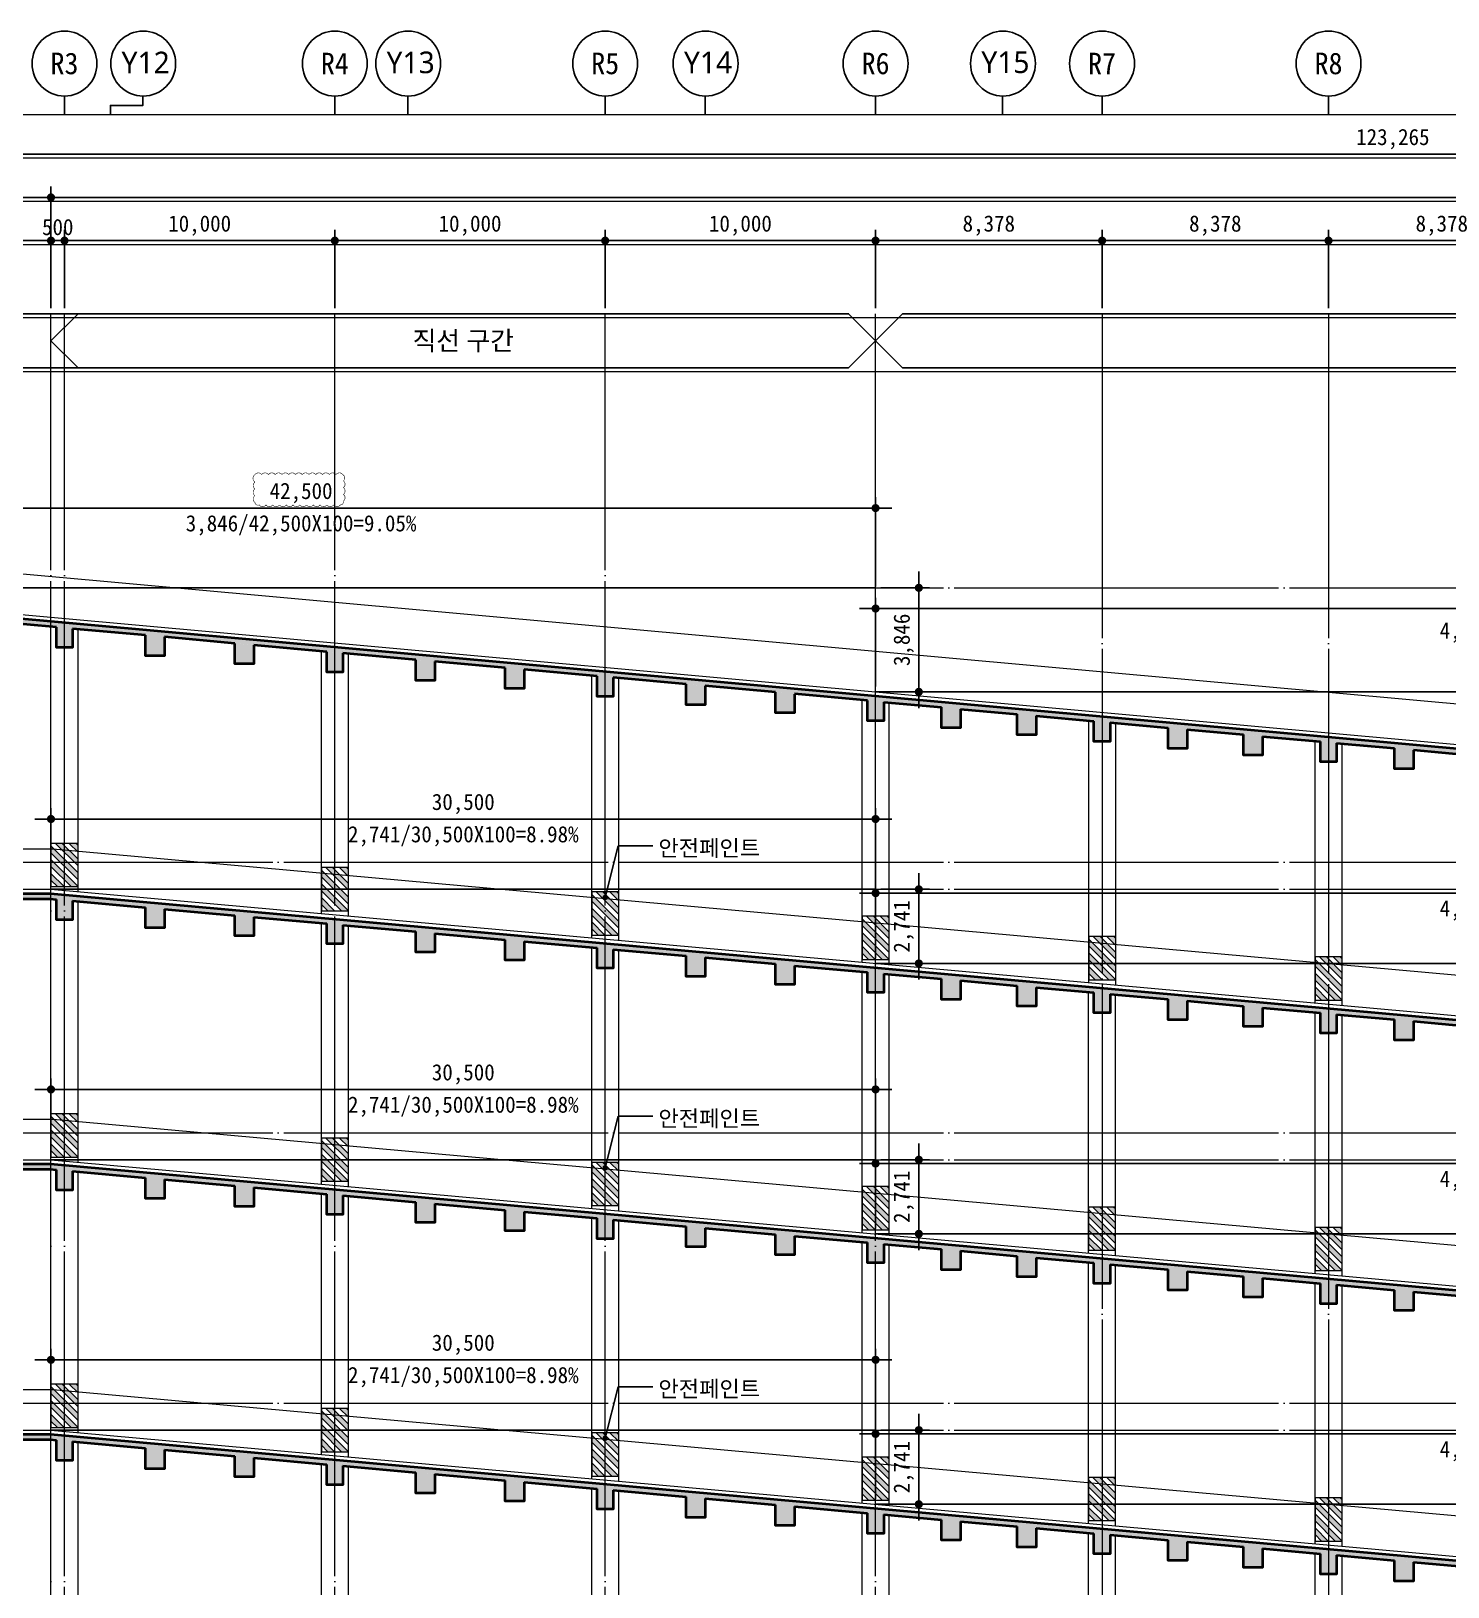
# Model space of a CAD drawing. Header units: millimetres. Extents: x 2292510 to 2787134, y 32296 to 526467.
# Drawn here: x 2319067 to 2371471, y 81497 to 139036 of the extents above; entities that cross this region are included whole.
import ezdxf
from ezdxf.enums import TextEntityAlignment as Align

# ---------------------------------------------------------------- set-up
doc = ezdxf.new("R2010")
doc.units = ezdxf.units.MM
doc.header["$LTSCALE"] = 200
doc.header["$MEASUREMENT"] = 0
doc.linetypes.add('CEN', pattern=[62, 60, -1, 0, -1])
doc.layers.get('0').update_dxf_attribs({"linetype": 'CONTINUOUS'})
for name, color, linetype, lineweight in [('A-AXIS-BUBL', 7, 'CONTINUOUS', 25), ('A-AXIS-LINE', 1, 'CEN', 15), ('A-CONC-LIN1', 2, 'CONTINUOUS', 40), ('A-DEGN-LINE', 4, 'CONTINUOUS', 25), ('A-DIMS', 7, 'CONTINUOUS', 25), ('A-ELEV-LIN3', 8, 'CONTINUOUS', 18), ('A-MKXS-TEXT1', 3, 'CONTINUOUS', 25), ('A-MKXX-NAME', 3, 'CONTINUOUS', 25), ('A-XXXX-FIN2', 6, 'CONTINUOUS', 20), ('A-XXXX-SYMB', 7, 'CONTINUOUS', 25), ('A-XXXX-TXT2', 3, 'CONTINUOUS', 25), ('REV-202205', 20, 'CONTINUOUS', 25)]:
    doc.layers.add(name, color=color, linetype=linetype, lineweight=lineweight)
doc.layers.add('A-CONC-SOLD', color=252, linetype='CEN')
doc.layers.add('A-XXXX-NPLT', color=144, linetype='CONTINUOUS', lineweight=15, plot=False)
doc.styles.add('HY울릉도L', font='')
doc.styles.add('돋움', font='')
doc.styles.add('돋움체', font='')
doc.styles.add('맑은고딕', font='malgun.ttf')
doc.styles.get('HY울릉도L').set_extended_font_data('HYwulM')
doc.styles.get('돋움').set_extended_font_data('DotumChe')
doc.styles.get('돋움체').set_extended_font_data('DotumChe')
doc.dimstyles.new('CDIM', dxfattribs={"dimtxt": 3, "dimasz": 1.5, "dimexe": 2, "dimexo": 1, "dimgap": 1, "dimtad": 1, "dimdec": 0, "dimrnd": 0.5, "dimzin": 0, "dimdsep": 32, "dimlunit": 6, "dimtxsty": 'HY울릉도L', "dimblk1": '_CIDOT', "dimblk2": '_CIDOT', "dimsah": 1, "dimcen": 5.5, "dimclrd": 2, "dimclre": 2, "dimclrt": 7, "dimadec": 0, "dimazin": 0, "dimtfac": 1, "dimtdec": 0, "dimtix": 1, "dimtmove": 2, "dimatfit": 1, "dimldrblk": '_CIDOT', "dimfxl": 1, "dimtolj": 1, "dimtzin": 0, "dimlwd": -1, "dimarcsym": 0})

# ---------------------------------------------------------------- blocks, each defined once
blk = doc.blocks.new('_CIDOT')
at = {"color": 0, "linetype": 'ByBlock'}
blk.add_line((2, 0), (-1, 0), dxfattribs=at)
at = {"color": 0, "linetype": 'ByBlock', "const_width": 0.5}
blk.add_lwpolyline([(-0.25, 0, 1), (0.25, 0, 1)], format="xyb", close=True, dxfattribs=at)
blk = doc.blocks.new('*D360')
at = {"layer": 'A-DIMS', "lineweight": -2, "transparency": 16777216}
for p, q in [((2194302, 128786), (2194302, 131686)), ((2204302, 128786), (2204302, 131686))]:
    blk.add_line(p, q, dxfattribs=at)
at = {"layer": 'A-DIMS', "transparency": 16777216}
blk.add_line((2194602, 131286), (2204002, 131286), dxfattribs=at)
at = {"layer": 'A-DIMS', "transparency": 16777216, "xscale": 300, "yscale": 300, "zscale": 300, "rotation": 180}
blk.add_blockref('_CIDOT', (2194302, 131286), dxfattribs=at)
at = {"layer": 'A-DIMS', "transparency": 16777216, "xscale": 300, "yscale": 300, "zscale": 300}
blk.add_blockref('_CIDOT', (2204302, 131286), dxfattribs=at)
at = {"layer": 'A-DIMS', "color": 3, "transparency": 16777216, "insert": (2199302, 131843), "char_height": 600, "attachment_point": 5, "style": '돋움'}
blk.add_mtext('\\A1;10,000', dxfattribs=at)
blk = doc.blocks.new('*D361')
at = {"layer": 'A-DIMS', "lineweight": -2, "transparency": 16777216}
for p, q in [((2181802, 130386), (2181802, 134886)), ((2305067, 130386), (2305067, 134886))]:
    blk.add_line(p, q, dxfattribs=at)
at = {"layer": 'A-DIMS', "transparency": 16777216}
blk.add_line((2182102, 134486), (2304767, 134486), dxfattribs=at)
at = {"layer": 'A-DIMS', "transparency": 16777216, "xscale": 300, "yscale": 300, "zscale": 300, "rotation": 180}
blk.add_blockref('_CIDOT', (2181802, 134486), dxfattribs=at)
at = {"layer": 'A-DIMS', "transparency": 16777216, "xscale": 300, "yscale": 300, "zscale": 300}
blk.add_blockref('_CIDOT', (2305067, 134486), dxfattribs=at)
at = {"layer": 'A-DIMS', "color": 3, "transparency": 16777216, "insert": (2243435, 135043), "char_height": 600, "attachment_point": 5, "style": '돋움'}
blk.add_mtext('\\A1;123,265', dxfattribs=at)
blk = doc.blocks.new('*D362')
at = {"layer": 'A-DIMS', "lineweight": -2, "transparency": 16777216}
for p, q in [((2204302, 128786), (2204302, 131686)), ((2214302, 128786), (2214302, 131686))]:
    blk.add_line(p, q, dxfattribs=at)
at = {"layer": 'A-DIMS', "transparency": 16777216}
blk.add_line((2204602, 131286), (2214002, 131286), dxfattribs=at)
at = {"layer": 'A-DIMS', "transparency": 16777216, "xscale": 300, "yscale": 300, "zscale": 300, "rotation": 180}
blk.add_blockref('_CIDOT', (2204302, 131286), dxfattribs=at)
at = {"layer": 'A-DIMS', "transparency": 16777216, "xscale": 300, "yscale": 300, "zscale": 300}
blk.add_blockref('_CIDOT', (2214302, 131286), dxfattribs=at)
at = {"layer": 'A-DIMS', "color": 3, "transparency": 16777216, "insert": (2209302, 131843), "char_height": 600, "attachment_point": 5, "style": '돋움'}
blk.add_mtext('\\A1;10,000', dxfattribs=at)
blk = doc.blocks.new('*D363')
at = {"layer": 'A-DIMS', "lineweight": -2, "transparency": 16777216}
for p, q in [((2214302, 128786), (2214302, 131686)), ((2224302, 128786), (2224302, 131686))]:
    blk.add_line(p, q, dxfattribs=at)
at = {"layer": 'A-DIMS', "transparency": 16777216}
blk.add_line((2214602, 131286), (2224002, 131286), dxfattribs=at)
at = {"layer": 'A-DIMS', "transparency": 16777216, "xscale": 300, "yscale": 300, "zscale": 300, "rotation": 180}
blk.add_blockref('_CIDOT', (2214302, 131286), dxfattribs=at)
at = {"layer": 'A-DIMS', "transparency": 16777216, "xscale": 300, "yscale": 300, "zscale": 300}
blk.add_blockref('_CIDOT', (2224302, 131286), dxfattribs=at)
at = {"layer": 'A-DIMS', "color": 3, "transparency": 16777216, "insert": (2219302, 131843), "char_height": 600, "attachment_point": 5, "style": '돋움'}
blk.add_mtext('\\A1;10,000', dxfattribs=at)
blk = doc.blocks.new('*D364')
at = {"layer": 'A-DIMS', "lineweight": -2, "transparency": 16777216}
for p, q in [((2224302, 128786), (2224302, 131686)), ((2232680, 128786), (2232680, 131686))]:
    blk.add_line(p, q, dxfattribs=at)
at = {"layer": 'A-DIMS', "transparency": 16777216}
blk.add_line((2224602, 131286), (2232380, 131286), dxfattribs=at)
at = {"layer": 'A-DIMS', "transparency": 16777216, "xscale": 300, "yscale": 300, "zscale": 300, "rotation": 180}
blk.add_blockref('_CIDOT', (2224302, 131286), dxfattribs=at)
at = {"layer": 'A-DIMS', "transparency": 16777216, "xscale": 300, "yscale": 300, "zscale": 300}
blk.add_blockref('_CIDOT', (2232680, 131286), dxfattribs=at)
at = {"layer": 'A-DIMS', "color": 3, "transparency": 16777216, "insert": (2228491, 131843), "char_height": 600, "attachment_point": 5, "style": '돋움'}
blk.add_mtext('\\A1;8,378', dxfattribs=at)
blk = doc.blocks.new('*D368')
at = {"layer": 'A-DIMS', "transparency": 16777216}
for p, q in [((2193502, 131286), (2193202, 131286)), ((2194302, 131286), (2193802, 131286)), ((2194602, 131286), (2194902, 131286))]:
    blk.add_line(p, q, dxfattribs=at)
at = {"layer": 'A-DIMS', "lineweight": -2, "transparency": 16777216}
for p, q in [((2193802, 128786), (2193802, 131686)), ((2194302, 128786), (2194302, 131686))]:
    blk.add_line(p, q, dxfattribs=at)
at = {"layer": 'A-DIMS', "transparency": 16777216, "xscale": 300, "yscale": 300, "zscale": 300}
blk.add_blockref('_CIDOT', (2193802, 131286), dxfattribs=at)
at = {"layer": 'A-DIMS', "transparency": 16777216, "xscale": 300, "yscale": 300, "zscale": 300, "rotation": 180}
blk.add_blockref('_CIDOT', (2194302, 131286), dxfattribs=at)
at = {"layer": 'A-DIMS', "color": 3, "transparency": 16777216, "insert": (2194052, 131786), "char_height": 600, "attachment_point": 5, "style": '돋움'}
blk.add_mtext('\\A1;500', dxfattribs=at)
blk = doc.blocks.new('*D370')
at = {"layer": 'A-DIMS', "lineweight": -2, "transparency": 16777216}
for p, q in [((2181802, 128786), (2181802, 133286)), ((2193802, 128786), (2193802, 133286))]:
    blk.add_line(p, q, dxfattribs=at)
at = {"layer": 'A-DIMS', "transparency": 16777216}
blk.add_line((2193502, 132886), (2182102, 132886), dxfattribs=at)
at = {"layer": 'A-DIMS', "transparency": 16777216, "xscale": 300, "yscale": 300, "zscale": 300, "rotation": 180}
blk.add_blockref('_CIDOT', (2181802, 132886), dxfattribs=at)
at = {"layer": 'A-DIMS', "transparency": 16777216, "xscale": 300, "yscale": 300, "zscale": 300}
blk.add_blockref('_CIDOT', (2193802, 132886), dxfattribs=at)
at = {"layer": 'A-DIMS', "color": 3, "transparency": 16777216, "insert": (2187802, 133443), "char_height": 600, "attachment_point": 5, "style": '돋움'}
blk.add_mtext('\\A1;12,000', dxfattribs=at)
blk = doc.blocks.new('*D371')
at = {"layer": 'A-DIMS', "lineweight": -2, "transparency": 16777216}
for p, q in [((2193802, 128786), (2193802, 133286)), ((2305067, 128786), (2305067, 133286))]:
    blk.add_line(p, q, dxfattribs=at)
at = {"layer": 'A-DIMS', "transparency": 16777216}
blk.add_line((2194102, 132886), (2304767, 132886), dxfattribs=at)
at = {"layer": 'A-DIMS', "transparency": 16777216, "xscale": 300, "yscale": 300, "zscale": 300, "rotation": 180}
blk.add_blockref('_CIDOT', (2193802, 132886), dxfattribs=at)
at = {"layer": 'A-DIMS', "transparency": 16777216, "xscale": 300, "yscale": 300, "zscale": 300}
blk.add_blockref('_CIDOT', (2305067, 132886), dxfattribs=at)
at = {"layer": 'A-DIMS', "color": 3, "transparency": 16777216, "insert": (2249435, 133443), "char_height": 600, "attachment_point": 5, "style": '돋움'}
blk.add_mtext('\\A1;111,265', dxfattribs=at)
blk = doc.blocks.new('*D372')
at = {"layer": 'A-DIMS', "lineweight": -2, "transparency": 16777216}
for p, q in [((2183602, 128786), (2183602, 131686)), ((2193802, 128786), (2193802, 131686))]:
    blk.add_line(p, q, dxfattribs=at)
at = {"layer": 'A-DIMS', "transparency": 16777216}
blk.add_line((2193502, 131286), (2183902, 131286), dxfattribs=at)
at = {"layer": 'A-DIMS', "transparency": 16777216, "xscale": 300, "yscale": 300, "zscale": 300, "rotation": 180}
blk.add_blockref('_CIDOT', (2183602, 131286), dxfattribs=at)
at = {"layer": 'A-DIMS', "transparency": 16777216, "xscale": 300, "yscale": 300, "zscale": 300}
blk.add_blockref('_CIDOT', (2193802, 131286), dxfattribs=at)
at = {"layer": 'A-DIMS', "color": 3, "transparency": 16777216, "insert": (2188702, 131843), "char_height": 600, "attachment_point": 5, "style": '돋움'}
blk.add_mtext('\\A1;10,200', dxfattribs=at)
blk = doc.blocks.new('*D374')
at = {"layer": 'A-DIMS', "lineweight": -2, "transparency": 16777216}
for p, q in [((2232680, 128786), (2232680, 131686)), ((2241057, 128786), (2241057, 131686))]:
    blk.add_line(p, q, dxfattribs=at)
at = {"layer": 'A-DIMS', "transparency": 16777216}
blk.add_line((2232980, 131286), (2240757, 131286), dxfattribs=at)
at = {"layer": 'A-DIMS', "transparency": 16777216, "xscale": 300, "yscale": 300, "zscale": 300, "rotation": 180}
blk.add_blockref('_CIDOT', (2232680, 131286), dxfattribs=at)
at = {"layer": 'A-DIMS', "transparency": 16777216, "xscale": 300, "yscale": 300, "zscale": 300}
blk.add_blockref('_CIDOT', (2241057, 131286), dxfattribs=at)
at = {"layer": 'A-DIMS', "color": 3, "transparency": 16777216, "insert": (2236868, 131843), "char_height": 600, "attachment_point": 5, "style": '돋움'}
blk.add_mtext('\\A1;8,378', dxfattribs=at)
blk = doc.blocks.new('*D375')
at = {"layer": 'A-DIMS', "lineweight": -2, "transparency": 16777216}
for p, q in [((2241057, 128786), (2241057, 131686)), ((2249435, 128786), (2249435, 131686))]:
    blk.add_line(p, q, dxfattribs=at)
at = {"layer": 'A-DIMS', "transparency": 16777216}
blk.add_line((2241357, 131286), (2249135, 131286), dxfattribs=at)
at = {"layer": 'A-DIMS', "transparency": 16777216, "xscale": 300, "yscale": 300, "zscale": 300, "rotation": 180}
blk.add_blockref('_CIDOT', (2241057, 131286), dxfattribs=at)
at = {"layer": 'A-DIMS', "transparency": 16777216, "xscale": 300, "yscale": 300, "zscale": 300}
blk.add_blockref('_CIDOT', (2249435, 131286), dxfattribs=at)
at = {"layer": 'A-DIMS', "color": 3, "transparency": 16777216, "insert": (2245246, 131843), "char_height": 600, "attachment_point": 5, "style": '돋움'}
blk.add_mtext('\\A1;8,378', dxfattribs=at)
blk = doc.blocks.new('*D291')
at = {"layer": 'A-DIMS', "lineweight": -2, "transparency": 16777216}
for p, q in [((2188302, 56658), (2188302, 59458)), ((2218802, 56658), (2218802, 59458))]:
    blk.add_line(p, q, dxfattribs=at)
at = {"layer": 'A-DIMS', "transparency": 16777216}
blk.add_line((2188602, 59058), (2218502, 59058), dxfattribs=at)
at = {"layer": 'A-DIMS', "transparency": 16777216, "xscale": 300, "yscale": 300, "zscale": 300, "rotation": 180}
blk.add_blockref('_CIDOT', (2188302, 59058), dxfattribs=at)
at = {"layer": 'A-DIMS', "transparency": 16777216, "xscale": 300, "yscale": 300, "zscale": 300}
blk.add_blockref('_CIDOT', (2218802, 59058), dxfattribs=at)
at = {"layer": 'A-DIMS', "color": 3, "transparency": 16777216, "insert": (2203552, 59615), "char_height": 600, "attachment_point": 5, "style": '돋움'}
blk.add_mtext('\\A1;30,500', dxfattribs=at)
blk = doc.blocks.new('*D292')
at = {"layer": 'A-DIMS', "lineweight": -2, "transparency": 16777216}
for p, q in [((2219002, 56458), (2220802, 56458)), ((2219002, 53717), (2220802, 53717))]:
    blk.add_line(p, q, dxfattribs=at)
at = {"layer": 'A-DIMS', "transparency": 16777216}
blk.add_line((2220402, 56158), (2220402, 54017), dxfattribs=at)
at = {"layer": 'A-DIMS', "transparency": 16777216, "xscale": 300, "yscale": 300, "zscale": 300}
for p, rotation in [((2220402, 56458), 90), ((2220402, 53717), 270)]:
    blk.add_blockref('_CIDOT', p, dxfattribs=dict(at, rotation=rotation))
at = {"layer": 'A-DIMS', "color": 3, "transparency": 16777216, "insert": (2219845, 55087), "char_height": 600, "attachment_point": 5, "rotation": 90, "style": '돋움'}
blk.add_mtext('\\A1;2,741', dxfattribs=at)
blk = doc.blocks.new('*D295')
at = {"layer": 'A-DIMS', "lineweight": -2, "transparency": 16777216}
for p, q in [((2218802, 53917), (2218802, 56717)), ((2269067, 53917), (2269067, 56717))]:
    blk.add_line(p, q, dxfattribs=at)
at = {"layer": 'A-DIMS', "transparency": 16777216}
blk.add_line((2219102, 56317), (2268767, 56317), dxfattribs=at)
at = {"layer": 'A-DIMS', "transparency": 16777216, "xscale": 300, "yscale": 300, "zscale": 300, "rotation": 180}
blk.add_blockref('_CIDOT', (2218802, 56317), dxfattribs=at)
at = {"layer": 'A-DIMS', "transparency": 16777216, "xscale": 300, "yscale": 300, "zscale": 300}
blk.add_blockref('_CIDOT', (2269067, 56317), dxfattribs=at)
at = {"layer": 'A-DIMS', "color": 3, "transparency": 16777216, "insert": (2243935, 56874), "char_height": 600, "attachment_point": 5, "style": '돋움'}
blk.add_mtext('\\A1;50,265', dxfattribs=at)
blk = doc.blocks.new('안전페인트2')
at = {"layer": 'A-ELEV-LIN3'}
h = blk.add_hatch(color=256, dxfattribs=at)
h.dxf.hatch_style = 1
h.paths.add_polyline_path([(1000, 1373), (1000, 1627), (927, 1700), (673, 1700)])
h.paths.add_polyline_path([(1000, 864), (1000, 1118), (418, 1700), (164, 1700)])
h.paths.add_polyline_path([(1000, 355), (1000, 609), (109, 1500), (0, 1609), (0, 1355)])
h.paths.add_polyline_path([(745, 100), (1000, 100), (0, 1100), (0, 845)])
h.paths.add_polyline_path([(236, 100), (491, 100), (0, 591), (0, 336)])
blk.add_lwpolyline([(1000, 1700), (0, 1700), (0, 100), (1000, 100)], close=True, dxfattribs=at)
for points in [[(1000, 609), (0, 1609)], [(1000, 355), (0, 1355)], [(1000, 864), (164, 1700)], [(1000, 1118), (418, 1700)], [(1000, 1373), (673, 1700)], [(1000, 1627), (927, 1700)], [(1000, 100), (0, 1100)], [(745, 100), (0, 845)], [(491, 100), (0, 591)], [(236, 100), (0, 336)]]:
    blk.add_lwpolyline(points, dxfattribs=at)
blk = doc.blocks.new('raG1_600X900')
at = {"layer": 'A-CONC-SOLD'}
h = blk.add_hatch(color=256, dxfattribs=at)
h.dxf.hatch_style = 1
h.paths.add_polyline_path([(300, -201), (300, -900), (-300, -900), (-300, -147)])
at = {"layer": 'A-CONC-LIN1'}
blk.add_lwpolyline([(300, -201), (300, -900), (-300, -900), (-300, -147)], dxfattribs=at)
blk = doc.blocks.new('raB1_700X900')
at = {"layer": 'A-CONC-SOLD'}
h = blk.add_hatch(color=256, dxfattribs=at)
h.dxf.hatch_style = 1
h.paths.add_polyline_path([(350, -201), (350, -900), (-350, -900), (-350, -138)])
at = {"layer": 'A-CONC-LIN1'}
blk.add_lwpolyline([(350, -201), (350, -900), (-350, -900), (-350, -138)], dxfattribs=at)
blk = doc.blocks.new('*D380')
at = {"layer": 'A-DIMS', "lineweight": -2, "transparency": 16777216}
for p, q in [((21073, 91980), (21073, 95280)), ((63573, 91980), (63573, 95280))]:
    blk.add_line(p, q, dxfattribs=at)
at = {"layer": 'A-DIMS', "transparency": 16777216}
blk.add_line((21373, 94880), (63273, 94880), dxfattribs=at)
at = {"layer": 'A-DIMS', "transparency": 16777216, "xscale": 300, "yscale": 300, "zscale": 300, "rotation": 180}
blk.add_blockref('_CIDOT', (21073, 94880), dxfattribs=at)
at = {"layer": 'A-DIMS', "transparency": 16777216, "xscale": 300, "yscale": 300, "zscale": 300}
blk.add_blockref('_CIDOT', (63573, 94880), dxfattribs=at)
at = {"layer": 'A-DIMS', "color": 3, "transparency": 16777216, "insert": (42323, 95437), "char_height": 600, "attachment_point": 5, "style": '돋움'}
blk.add_mtext('\\A1;42,500', dxfattribs=at)
blk = doc.blocks.new('*D381')
at = {"layer": 'A-DIMS', "lineweight": -2, "transparency": 16777216}
for p, q in [((63773, 91930), (65573, 91930)), ((63773, 88084), (65573, 88084))]:
    blk.add_line(p, q, dxfattribs=at)
at = {"layer": 'A-DIMS', "transparency": 16777216}
blk.add_line((65173, 91630), (65173, 88384), dxfattribs=at)
at = {"layer": 'A-DIMS', "transparency": 16777216, "xscale": 300, "yscale": 300, "zscale": 300}
for p, rotation in [((65173, 91930), 90), ((65173, 88084), 270)]:
    blk.add_blockref('_CIDOT', p, dxfattribs=dict(at, rotation=rotation))
at = {"layer": 'A-DIMS', "color": 3, "transparency": 16777216, "insert": (64615, 90007), "char_height": 600, "attachment_point": 5, "rotation": 90, "style": '돋움'}
blk.add_mtext('\\A1;3,846', dxfattribs=at)
blk = doc.blocks.new('*D384')
at = {"layer": 'A-DIMS', "lineweight": -2, "transparency": 16777216}
for p, q in [((63573, 88284), (63573, 91564)), ((113838, 88284), (113838, 91564))]:
    blk.add_line(p, q, dxfattribs=at)
at = {"layer": 'A-DIMS', "transparency": 16777216}
blk.add_line((63873, 91164), (113538, 91164), dxfattribs=at)
at = {"layer": 'A-DIMS', "transparency": 16777216, "xscale": 300, "yscale": 300, "zscale": 300, "rotation": 180}
blk.add_blockref('_CIDOT', (63573, 91164), dxfattribs=at)
at = {"layer": 'A-DIMS', "transparency": 16777216, "xscale": 300, "yscale": 300, "zscale": 300}
blk.add_blockref('_CIDOT', (113838, 91164), dxfattribs=at)
at = {"layer": 'A-DIMS', "color": 3, "transparency": 16777216, "insert": (88705, 91721), "char_height": 600, "attachment_point": 5, "style": '돋움'}
blk.add_mtext('\\A1;50,265', dxfattribs=at)
blk = doc.blocks.new('axis')
at = {"layer": 'A-AXIS-LINE'}
for p, q in [((2193802, 32295.5), (2193802, 128585.5)), ((2194302, 32295.5), (2194302, 128585.5)), ((2204302, 32295.5), (2204302, 128585.5)), ((2214302, 32295.5), (2214302, 128585.5)), ((2224302, 32295.5), (2224302, 128585.5)), ((2232679.5, 128585.5), (2232679.5, 32295.5)), ((2241057, 128585.5), (2241057, 32295.5)), ((2177609.5, 118445.5), (2310259.5, 118445.5)), ((2177609.5, 108295.5), (2310259.5, 108295.5)), ((2177609.5, 107295.5), (2310259.5, 107295.5)), ((2177609.5, 98295.5), (2310259.5, 98295.5)), ((2177609.5, 97295.5), (2310259.5, 97295.5)), ((2177609.5, 88295.5), (2310259.5, 88295.5)), ((2177609.5, 87295.5), (2310259.5, 87295.5))]:
    blk.add_line(p, q, dxfattribs=at)
at = {"layer": 'A-XXXX-SYMB'}
for points in [[(2182802, 128585.5), (2181802, 127585.5), (2182802, 126585.5), (2223302, 126585.5), (2224302, 127585.5), (2223302, 128585.5), (2182802, 128585.5)], [(2194802, 128585.5), (2193802, 127585.5), (2194802, 126585.5)], [(2225302, 128585.5), (2224302, 127585.5), (2225302, 126585.5), (2273567, 126585.5), (2274567, 127585.5), (2273567, 128585.5), (2225302, 128585.5)]]:
    blk.add_lwpolyline(points, dxfattribs=at)
at = {"layer": 'A-MKXX-NAME', "style": '맑은고딕'}
blk.add_text('직선 구간', height=700, dxfattribs=at).set_placement((2209052, 127585.5), align=Align.MIDDLE_CENTER)
at = {"layer": 'A-DIMS'}
for base, p1, p2, picture, middle in [((2305067, 134485.5), (2181802, 130185.5), (2305067, 130185.5), '*D361', (2243434.5, 135042.6)), ((2181802, 132885.5), (2193802, 128585.5), (2181802, 128585.5), '*D370', (2187802, 133442.6)), ((2305067, 132885.5), (2193802, 128585.5), (2305067, 128585.5), '*D371', (2249434.5, 133442.6)), ((2183602, 131285.5), (2193802, 128585.5), (2183602, 128585.5), '*D372', (2188702, 131842.6)), ((2193802, 131285.5), (2194302, 128585.5), (2193802, 128585.5), '*D368', (2194052, 131785.9)), ((2204302, 131285.5), (2194302, 128585.5), (2204302, 128585.5), '*D360', (2199302, 131842.6)), ((2214302, 131285.5), (2204302, 128585.5), (2214302, 128585.5), '*D362', (2209302, 131842.6)), ((2224302, 131285.5), (2214302, 128585.5), (2224302, 128585.5), '*D363', (2219302, 131842.6)), ((2232679.5051642, 131285.5060767), (2224302.0051642, 128585.5060497), (2232679.5051642, 128585.5060497), '*D364', (2228490.7551642, 131842.6299116)), ((2241057.0051642, 131285.5060767), (2232679.5051642, 128585.5060497), (2241057.0051642, 128585.5060497), '*D374', (2236868.2551642, 131842.6299116)), ((2249434.5051642, 131285.5060767), (2241057.0051642, 128585.5060497), (2249434.5051642, 128585.5060497), '*D375', (2245245.7551642, 131842.6299116))]:
    dim = blk.add_linear_dim(base=base, p1=p1, p2=p2, dimstyle='CDIM', override={"dimscale": 200, "dimtxsty": '돋움', "dimclrd": 256, "dimclre": 256, "dimclrt": 3}, dxfattribs=at)
    dim.commit()
    dim.dimension.update_dxf_attribs({"geometry": picture, "text_midpoint": middle})
blk = doc.blocks.new('기준층')
at = {"layer": 'A-CONC-SOLD'}
h = blk.add_hatch(color=256, dxfattribs=at)
h.dxf.hatch_style = 1
h.paths.add_polyline_path([(2188288.6, 56308), (2299553.6, 46308), (2304759.5, 46308), (2304759.5, 46108), (2299542.3, 46108), (2188277.3, 56108.2), (2172109.5, 56108), (2172109.5, 56308)])
at = {"layer": 'A-CONC-LIN1'}
for points in [[(2172109.5, 56308), (2188288.6, 56308), (2299553.6, 46308), (2304759.5, 46308)], [(2185586, 56108.2), (2188277.3, 56108.2), (2188502, 56088)], [(2189102, 56034.1), (2191802, 55791.4)], [(2192502, 55728.5), (2195102, 55494.8)], [(2195802, 55431.9), (2198502, 55189.2)], [(2199102, 55135.3), (2201802, 54892.7)], [(2202502, 54829.7), (2205102, 54596.1)], [(2205802, 54533.2), (2208502, 54290.5)], [(2209102, 54236.6), (2211802, 53993.9)], [(2212502, 53931), (2215102, 53697.3)], [(2215802, 53634.4), (2218502, 53391.7)], [(2219102, 53337.8), (2221244.5, 53145.2)], [(2221944.5, 53082.3), (2224037, 52894.3)], [(2224737, 52831.4), (2226879.5, 52638.8)], [(2227479.5, 52584.9), (2229622, 52392.3)], [(2230322, 52329.4), (2232414.5, 52141.3)], [(2233114.5, 52078.4), (2235257, 51885.9)], [(2235857, 51831.9), (2237999.5, 51639.4)], [(2238699.5, 51576.5), (2240792, 51388.4)]]:
    blk.add_lwpolyline(points, dxfattribs=at)
at = {"layer": 'A-DEGN-LINE'}
for p, q in [((2218802, 56458), (2188302, 56458)), ((2269067, 53716.8), (2218802, 53716.8))]:
    blk.add_line(p, q, dxfattribs=at)
at = {"layer": 'A-ELEV-LIN3'}
for p, q in [((2188302, 46458), (2188302, 56106)), ((2189302, 46368.1), (2189302, 56016.1)), ((2198302, 45559.2), (2198302, 55207.2)), ((2199302, 45469.4), (2199302, 55117.3)), ((2208302, 44660.5), (2208302, 54308.5)), ((2209302, 44570.6), (2209302, 54218.6)), ((2218302, 43761.7), (2218302, 53409.7)), ((2219302, 43671.8), (2219302, 53319.8)), ((2226679.5, 43008.8), (2226679.5, 52656.8)), ((2227679.5, 42918.9), (2227679.5, 52566.9)), ((2235057, 42255.9), (2235057, 51903.8)), ((2236057, 42166), (2236057, 51814))]:
    blk.add_line(p, q, dxfattribs=at)
blk.add_lwpolyline([(2172109.5, 57958), (2188369.3, 57958), (2299634.3, 47958), (2304759.5, 47958)], dxfattribs=at)
at = {"layer": 'A-XXXX-FIN2'}
blk.add_lwpolyline([(2172109.5, 56458), (2188302, 56458), (2299567, 46458), (2304759.5, 46458)], dxfattribs=at)
at = {"layer": 'A-XXXX-SYMB'}
blk.add_lwpolyline([(2208802, 46160.5), (2209286.8, 48063.4), (2210558.3, 48063.4)], dxfattribs=at)
at = {"layer": 'A-XXXX-SYMB', "const_width": 100}
blk.add_lwpolyline([(2208752, 46160.5, 1), (2208852, 46160.5, 1)], format="xyb", close=True, dxfattribs=at)
for p in [(2188302, 46458), (2198302, 45559.2), (2208302, 44660.5), (2218302, 43761.7), (2226679.5, 43008.8), (2235057, 42255.9)]:
    blk.add_blockref('안전페인트2', p)
at = {"layer": 'A-CONC-LIN1'}
for name, p in [('raG1_600X900', (2188802, 56234.9)), ('raB1_700X900', (2192152, 55929.3)), ('raB1_700X900', (2195452, 55632.7)), ('raG1_600X900', (2198802, 55336.1)), ('raB1_700X900', (2202152, 55030.5)), ('raB1_700X900', (2205452, 54734)), ('raG1_600X900', (2208802, 54437.4)), ('raB1_700X900', (2212152, 54131.8)), ('raB1_700X900', (2215452, 53835.2)), ('raG1_600X900', (2218802, 53538.6)), ('raB1_700X900', (2221594.5, 53283.1)), ('raB1_700X900', (2224387, 53032.2)), ('raG1_600X900', (2227179.5, 52785.7)), ('raB1_700X900', (2229972, 52530.2)), ('raB1_700X900', (2232764.5, 52279.2)), ('raG1_600X900', (2235557, 52032.7)), ('raB1_700X900', (2238349.5, 51777.3))]:
    blk.add_blockref(name, p, dxfattribs=at)
at = {"layer": 'A-DIMS', "color": 3, "style": '돋움체'}
for s, p in [('2,741/30,500X100=8.98%%%', (2203552, 58496.2)), ('4,518/50,265X100=8.98%%%', (2243934.5, 55755))]:
    blk.add_text(s, height=600, dxfattribs=at).set_placement(p, align=Align.MIDDLE_CENTER)
at = {"layer": 'A-MKXS-TEXT1', "style": '맑은고딕'}
blk.add_text('안전페인트', height=600, dxfattribs=at).set_placement((2210768.8, 47984.9), align=Align.MIDDLE_LEFT)
at = {"layer": 'A-DIMS'}
for base, p1, p2, picture, middle in [((2218802, 59058), (2188302, 56458), (2218802, 56458), '*D291', (2203552, 59615.1)), ((2269067, 56316.8), (2218802, 53716.8), (2269067, 53716.8), '*D295', (2243934.5, 56873.9))]:
    dim = blk.add_linear_dim(base=base, p1=p1, p2=p2, dimstyle='CDIM', override={"dimscale": 200, "dimtxsty": '돋움', "dimclrd": 256, "dimclre": 256, "dimclrt": 3}, dxfattribs=at)
    dim.commit()
    dim.dimension.update_dxf_attribs({"geometry": picture, "text_midpoint": middle})
dim = blk.add_linear_dim(base=(2220402, 53716.8), p1=(2218802, 56458), p2=(2218802, 53716.8), angle=90, dimstyle='CDIM', override={"dimscale": 200, "dimtxsty": '돋움', "dimclrd": 256, "dimclre": 256, "dimclrt": 3}, dxfattribs=at)
dim.commit()
dim.dimension.update_dxf_attribs({"geometry": '*D292', "text_midpoint": (2219844.9, 55087.4)})
blk = doc.blocks.new('옥상층')
at = {"layer": 'A-CONC-SOLD'}
h = blk.add_hatch(color=256, dxfattribs=at)
h.dxf.hatch_style = 1
h.paths.add_polyline_path([(16880, 91580), (16880, 91780), (21072.5, 91780), (63572.5, 87933.4), (113824, 83388.6), (144337.5, 80630), (149530, 80630), (149530, 80430), (144337.5, 80430), (113537.5, 83213.7), (63272.5, 87759.7), (21056.9, 91580)])
at = {"layer": 'A-CONC-LIN1'}
for p, q in [((33272.5, 90474.5), (31072.5, 90673.6)), ((33272.5, 90474.2), (33272.5, 90474.5)), ((36572.5, 90175.9), (33872.5, 90420.2)), ((36572.5, 90175.5), (36572.5, 90175.9)), ((39872.5, 89877.3), (37272.5, 90112.6)), ((39872.5, 89876.8), (39872.5, 89877.3)), ((43272.5, 89569.6), (40572.5, 89813.9)), ((43272.5, 89569.2), (43272.5, 89569.6)), ((46572.5, 89271), (43872.5, 89515.3)), ((46572.5, 89270.5), (46572.5, 89271)), ((49872.5, 88972.3), (47272.5, 89207.6)), ((49872.5, 88971.9), (49872.5, 88972.3)), ((53272.5, 88664.7), (50572.5, 88909)), ((53272.5, 88664.3), (53272.5, 88664.7)), ((56572.5, 88366), (53872.5, 88610.4)), ((56572.5, 88365.6), (56572.5, 88366)), ((59872.5, 88067.4), (57272.5, 88302.7)), ((59872.5, 88067), (59872.5, 88067.4)), ((63272.5, 87759.7), (60572.5, 88004.1)), ((63272.5, 87006.2), (63272.5, 87759.7)), ((63872.5, 87705.4), (66015, 87511.7)), ((66015, 87511.3), (66015, 87511.7)), ((66715, 87448.4), (68807.5, 87259.1)), ((68807.5, 87258.7), (68807.5, 87259.1)), ((69507.5, 87195.8), (71650, 87002)), ((71650, 87001.7), (71650, 87002)), ((72250, 86947.8), (74392.5, 86754)), ((74392.5, 86753.6), (74392.5, 86754)), ((75092.5, 86690.7), (77185, 86501.4)), ((77185, 86501.4), (77185, 86501.4)), ((77185, 86501.1), (77185, 86501.4)), ((77885, 86438.1), (80027.5, 86244.4)), ((80027.5, 86244), (80027.5, 86244.4)), ((80627.5, 86190.1), (82770, 85996.3)), ((82770, 85995.9), (82770, 85996.3)), ((83470, 85933), (85562.5, 85743.8))]:
    blk.add_line(p, q, dxfattribs=at)
blk.add_lwpolyline([(16880, 91780), (21065.7, 91780), (63559, 87934.6), (113824, 83388.6), (144330.7, 80630), (149530, 80630)], dxfattribs=at)
at = {"layer": 'A-DEGN-LINE'}
for p, q in [((63572.5, 91930), (21072.5, 91930)), ((113837.5, 88084), (63572.5, 88084))]:
    blk.add_line(p, q, dxfattribs=at)
at = {"layer": 'A-ELEV-LIN3'}
for p, q in [((33072.5, 80780), (33072.5, 90492.6)), ((34072.5, 80690.1), (34072.5, 90402.1)), ((43072.5, 79881.2), (43072.5, 89587.7)), ((44072.5, 79791.4), (44072.5, 89497.2)), ((53072.5, 78982.5), (53072.5, 88682.8)), ((54072.5, 78892.6), (54072.5, 88592.3)), ((63072.5, 78083.7), (63072.5, 87777.8)), ((64072.5, 77993.9), (64072.5, 87687.4)), ((71457.7, 77330.1), (71457.7, 87019.4)), ((72457.7, 77245), (72457.7, 86929)), ((79827.5, 76577.9), (79827.5, 86262.5)), ((80827.5, 76488), (80827.5, 86172))]:
    blk.add_line(p, q, dxfattribs=at)
blk.add_lwpolyline([(16880, 93430), (21140.2, 93430), (63707.7, 89577.9), (113972.6, 85031.9), (144405.2, 82280), (149530, 82280)], dxfattribs=at)
at = {"layer": 'A-XXXX-FIN2'}
blk.add_lwpolyline([(16880, 91930), (21072.5, 91930), (63572.5, 88084), (113837.5, 83538), (144337.5, 80780), (149530, 80780)], dxfattribs=at)
at = {"layer": 'A-XXXX-SYMB'}
blk.add_lwpolyline([(53572.5, 80482.5), (54057.2, 82385.4), (55328.8, 82385.4)], dxfattribs=at)
at = {"layer": 'A-XXXX-SYMB', "const_width": 100}
blk.add_lwpolyline([(53522.5, 80482.5, 1), (53622.5, 80482.5, 1)], format="xyb", close=True, dxfattribs=at)
for p in [(33072.5, 80780), (43072.5, 79881.2), (53072.5, 78982.5), (63072.5, 78083.7), (71457.7, 77330.1), (79827.5, 76577.9)]:
    blk.add_blockref('안전페인트2', p)
at = {"layer": 'A-CONC-LIN1'}
for name, p in [('raG1_600X900', (33572.5, 90621.1)), ('raB1_700X900', (36922.5, 90313.4)), ('raB1_700X900', (40222.5, 90014.7)), ('raG1_600X900', (43572.5, 89716.1)), ('raB1_700X900', (46922.5, 89408.4)), ('raB1_700X900', (50222.5, 89109.8)), ('raG1_600X900', (53572.5, 88811.2)), ('raB1_700X900', (56922.5, 88503.5)), ('raB1_700X900', (60222.5, 88204.9)), ('raG1_600X900', (63572.5, 87906.2)), ('raB1_700X900', (66365, 87649.2)), ('raB1_700X900', (69157.5, 87396.6)), ('raG1_600X900', (71950, 87148.6)), ('raB1_700X900', (74742.5, 86891.5)), ('raB1_700X900', (77535, 86638.9)), ('raG1_600X900', (80327.5, 86390.9)), ('raB1_700X900', (83120, 86133.8))]:
    blk.add_blockref(name, p, dxfattribs=at)
at = {"layer": 'A-DIMS', "color": 3, "style": '돋움체'}
for s, p in [('3,846/42,500X100=9.05%%%', (42322.5, 94318.2)), ('4,546/50,265X100=9.04%%%', (88705, 90353.2))]:
    blk.add_text(s, height=600, dxfattribs=at).set_placement(p, align=Align.MIDDLE_CENTER)
at = {"layer": 'A-MKXS-TEXT1', "style": '맑은고딕'}
blk.add_text('안전페인트', height=600, dxfattribs=at).set_placement((55539.3, 82306.9), align=Align.MIDDLE_LEFT)
at = {"layer": 'A-DIMS'}
for base, p1, p2, picture, middle in [((63572.5, 94880), (21072.5, 91780), (63572.5, 91780), '*D380', (42322.5, 95437.1)), ((113837.5, 91163.6), (63572.5, 88084), (113837.5, 88084), '*D384', (88705, 91720.7))]:
    dim = blk.add_linear_dim(base=base, p1=p1, p2=p2, dimstyle='CDIM', override={"dimscale": 200, "dimtxsty": '돋움', "dimclrd": 256, "dimclre": 256, "dimclrt": 3}, dxfattribs=at)
    dim.commit()
    dim.dimension.update_dxf_attribs({"geometry": picture, "text_midpoint": middle})
dim = blk.add_linear_dim(base=(65172.5, 88084), p1=(63572.5, 91930), p2=(63572.5, 88084), angle=90, dimstyle='CDIM', override={"dimscale": 200, "dimtxsty": '돋움', "dimclrd": 256, "dimclre": 256, "dimclrt": 3}, dxfattribs=at)
dim.commit()
dim.dimension.update_dxf_attribs({"geometry": '*D381', "text_midpoint": (64615.4, 90007)})

msp = doc.modelspace()

# ---------------------------------------------------------------- linework, layer by layer
for p, q in [((2320302, 136635.5), (2320302, 135935.5)), ((2330302, 136635.5), (2330302, 135935.5)), ((2333002, 136635.5), (2333002, 135935.5)), ((2340302, 136635.5), (2340302, 135935.5)), ((2344002, 136635.5), (2344002, 135935.5)), ((2350302, 136635.5), (2350302, 135935.5)), ((2355002, 136635.5), (2355002, 135935.5)), ((2358679.5, 136635.5), (2358679.5, 135935.5)), ((2367057, 136635.5), (2367057, 135935.5))]:
    msp.add_line(p, q)
at = {"layer": 'A-AXIS-BUBL', "ltscale": 0.2}
msp.add_lwpolyline([(2323202, 136635.6), (2323202, 136285.5), (2322002, 136285.5), (2322002, 135935.5)], dxfattribs=at)
for centre in [(2320302, 137835.5), (2323213.8, 137835.5), (2330302, 137835.5), (2333013.8, 137835.4), (2340302, 137835.5), (2344013.8, 137835.4), (2350302, 137835.5), (2355013.8, 137835.4), (2358679.5, 137835.5), (2367057, 137835.5)]:
    msp.add_circle(centre, 1200, dxfattribs=at)
at = {"layer": 'A-XXXX-NPLT'}
for p, q in [((2436259.5, 135935.5), (2292509.5, 135935.5)), ((2436259.5, 134335.5), (2292509.5, 134335.5)), ((2436259.5, 132735.5), (2292509.5, 132735.5)), ((2436259.5, 131135.5), (2292509.5, 131135.5)), ((2436259.5, 128435.5), (2292509.5, 128435.5)), ((2436259.5, 126435.5), (2292509.5, 126435.5))]:
    msp.add_line(p, q, dxfattribs=at)
at = {"layer": 'REV-202205', "const_width": 20}
msp.add_lwpolyline([(2327345.9, 122632.9, -0.5205671), (2327595.9, 122632.9, -0.5205671), (2327845.9, 122632.9, -0.5205671), (2328095.9, 122632.9, -0.5205671), (2328345.9, 122632.9, -0.5205671), (2328595.9, 122632.9, -0.5205671), (2328845.9, 122632.9, -0.5205671), (2329095.9, 122632.9, -0.5205671), (2329345.9, 122632.9, -0.5205671), (2329595.9, 122632.9, -0.5205671), (2329845.9, 122632.9, -0.5205671), (2330095.9, 122632.9, -0.5205671), (2330345.9, 122632.9, -0.5205671), (2330595.9, 122632.9, -0.5205671), (2330615.5, 122402.4, -0.5205671), (2330615.5, 122152.4, -0.5205671), (2330615.5, 121902.4, -0.5205671), (2330615.5, 121652.4, -0.5205671), (2330504.7, 121513.2, -0.5205671), (2330254.7, 121513.2, -0.5205671), (2330004.7, 121513.2, -0.5205671), (2329754.7, 121513.2, -0.5205671), (2329504.7, 121513.2, -0.5205671), (2329254.7, 121513.2, -0.5205671), (2329004.7, 121513.2, -0.5205671), (2328754.7, 121513.2, -0.5205671), (2328504.7, 121513.2, -0.5205671), (2328254.7, 121513.2, -0.5205671), (2328004.7, 121513.2, -0.5205671), (2327754.7, 121513.2, -0.5205671), (2327504.7, 121513.2, -0.5205671), (2327345.9, 121604.4, -0.5205671), (2327345.9, 121854.4, -0.5205671), (2327345.9, 122104.4, -0.5205671), (2327345.9, 122354.4, -0.5205671)], format="xyb", close=True, dxfattribs=at)

# ---------------------------------------------------------------- block references
for name, p in [('axis', (126000, 0)), ('옥상층', (2286729.5, 26515.5)), ('기준층', (131500, 50837.5)), ('기준층', (131500, 40837.5)), ('기준층', (131500, 30837.5))]:
    msp.add_blockref(name, p)

# ---------------------------------------------------------------- texts
at = {"layer": 'A-XXXX-TXT2', "ltscale": 0.2}
for s, style, p in [('R3', '돋움체', (2320302, 137835.5)), ('Y12', '맑은고딕', (2323304.3, 137879.7)), ('R4', '돋움체', (2330302, 137835.5)), ('Y13', '맑은고딕', (2333104.3, 137879.6)), ('R5', '돋움체', (2340302, 137835.5)), ('Y14', '맑은고딕', (2344104.3, 137879.6)), ('R6', '돋움체', (2350302, 137835.5)), ('Y15', '맑은고딕', (2355104.3, 137879.6)), ('R7', '돋움체', (2358679.5, 137835.5)), ('R8', '돋움체', (2367057, 137835.5))]:
    msp.add_text(s, height=800, dxfattribs=dict(at, style=style)).set_placement(p, align=Align.MIDDLE)

doc.saveas('drawing.dxf')
